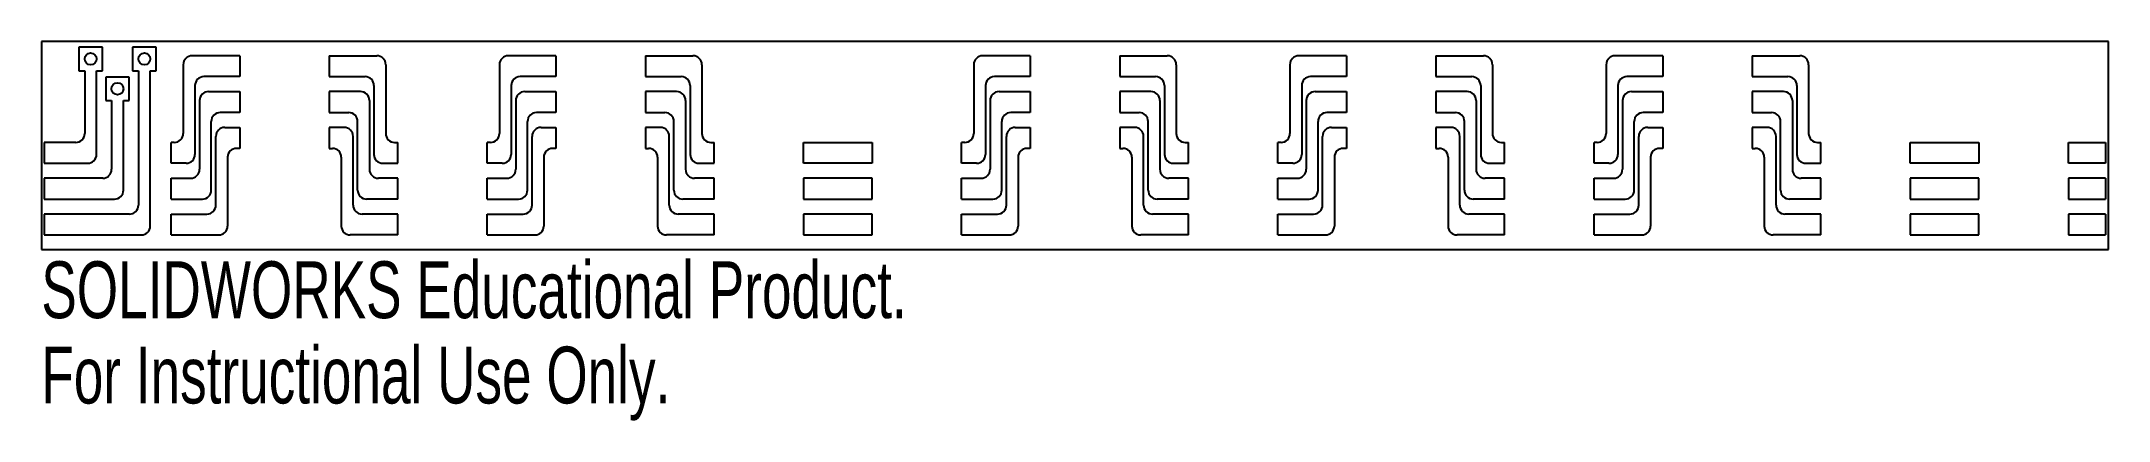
# Model space of a CAD drawing. Header units: inches. Extents: x -3.85 to 3.08, y 1.59 to 2.86.
import ezdxf

# ---------------------------------------------------------------- set-up
doc = ezdxf.new("R2010")
doc.units = ezdxf.units.IN
doc.header["$MEASUREMENT"] = 0
doc.styles.add('SLDTEXTSTYLE0', font='TXT', dxfattribs={"width": 0.7})

msp = doc.modelspace()

# ---------------------------------------------------------------- linework, layer by layer
at = {"color": 7, "linetype": 'Continuous', "lineweight": 25}
for p, q in [((3.0799, 2.8566), (-3.8501, 2.8566)), ((-3.8501, 2.8566), (-3.8501, 2.1606)), ((3.0799, 2.1606), (3.0799, 2.8566)), ((-3.7242, 2.8374), (-3.7242, 2.7586)), ((-3.6454, 2.8374), (-3.7242, 2.8374)), ((-3.6454, 2.7586), (-3.6454, 2.8374)), ((-3.5442, 2.8374), (-3.5442, 2.7586)), ((-3.4654, 2.8374), (-3.5442, 2.8374)), ((-3.4654, 2.7586), (-3.4654, 2.8374)), ((-3.3745, 2.7786), (-3.3745, 2.5486)), ((-3.1851, 2.8086), (-3.3445, 2.8086)), ((-3.1851, 2.8086), (-3.1851, 2.7386)), ((-2.8851, 2.8086), (-2.8851, 2.7386)), ((-2.8851, 2.8086), (-2.7257, 2.8086)), ((-2.6957, 2.7786), (-2.6957, 2.5486)), ((-2.3145, 2.7786), (-2.3145, 2.5486)), ((-2.1251, 2.8086), (-2.2845, 2.8086)), ((-2.1251, 2.8086), (-2.1251, 2.7386)), ((-1.8251, 2.8086), (-1.8251, 2.7386)), ((-1.8251, 2.8086), (-1.6657, 2.8086)), ((-1.6357, 2.7786), (-1.6357, 2.5486)), ((-0.7245, 2.7786), (-0.7245, 2.5486)), ((-0.5351, 2.8086), (-0.6945, 2.8086)), ((-0.5351, 2.8086), (-0.5351, 2.7386)), ((-0.2351, 2.8086), (-0.2351, 2.7386)), ((-0.2351, 2.8086), (-0.0757, 2.8086)), ((-0.0457, 2.7786), (-0.0457, 2.5486)), ((0.3355, 2.7786), (0.3355, 2.5486)), ((0.5249, 2.8086), (0.3655, 2.8086)), ((0.5249, 2.8086), (0.5249, 2.7386)), ((0.8249, 2.8086), (0.8249, 2.7386)), ((0.8249, 2.8086), (0.9843, 2.8086)), ((1.0143, 2.7786), (1.0143, 2.5486)), ((1.3955, 2.7786), (1.3955, 2.5486)), ((1.5849, 2.8086), (1.4255, 2.8086)), ((1.5849, 2.8086), (1.5849, 2.7386)), ((1.8849, 2.8086), (1.8849, 2.7386)), ((1.8849, 2.8086), (2.0443, 2.8086)), ((2.0743, 2.7786), (2.0743, 2.5486)), ((-3.7242, 2.7586), (-3.7045, 2.7586)), ((-3.7045, 2.7586), (-3.7045, 2.5486)), ((-3.6651, 2.7586), (-3.6454, 2.7586)), ((-3.6651, 2.4786), (-3.6651, 2.7586)), ((-3.6342, 2.7374), (-3.6342, 2.6586)), ((-3.5554, 2.7374), (-3.6342, 2.7374)), ((-3.5554, 2.6586), (-3.5554, 2.7374)), ((-3.5442, 2.7586), (-3.5245, 2.7586)), ((-3.5245, 2.7586), (-3.5245, 2.3086)), ((-3.4851, 2.7586), (-3.4654, 2.7586)), ((-3.4851, 2.2386), (-3.4851, 2.7586)), ((-3.3351, 2.7086), (-3.3351, 2.4786)), ((-3.1851, 2.7386), (-3.3051, 2.7386)), ((-2.8851, 2.7386), (-2.7651, 2.7386)), ((-2.7351, 2.7086), (-2.7351, 2.4786)), ((-2.2751, 2.7086), (-2.2751, 2.4786)), ((-2.1251, 2.7386), (-2.2451, 2.7386)), ((-1.8251, 2.7386), (-1.7051, 2.7386)), ((-1.6751, 2.7086), (-1.6751, 2.4786)), ((-0.6851, 2.7086), (-0.6851, 2.4786)), ((-0.5351, 2.7386), (-0.6551, 2.7386)), ((-0.2351, 2.7386), (-0.1151, 2.7386)), ((-0.0851, 2.7086), (-0.0851, 2.4786)), ((0.3749, 2.7086), (0.3749, 2.4786)), ((0.5249, 2.7386), (0.4049, 2.7386)), ((0.8249, 2.7386), (0.9449, 2.7386)), ((0.9749, 2.7086), (0.9749, 2.4786)), ((1.4349, 2.7086), (1.4349, 2.4786)), ((1.5849, 2.7386), (1.4649, 2.7386)), ((1.8849, 2.7386), (2.0049, 2.7386)), ((2.0349, 2.7086), (2.0349, 2.4786)), ((-3.6342, 2.6586), (-3.6145, 2.6586)), ((-3.6145, 2.6586), (-3.6145, 2.4286)), ((-3.5751, 2.6586), (-3.5554, 2.6586)), ((-3.5751, 2.3586), (-3.5751, 2.6586)), ((-3.3198, 2.6586), (-3.3198, 2.4286)), ((-3.2898, 2.6886), (-3.1851, 2.6886)), ((-3.1851, 2.6886), (-3.1851, 2.6186)), ((-2.8851, 2.6886), (-2.8851, 2.6186)), ((-2.7804, 2.6886), (-2.8851, 2.6886)), ((-2.7504, 2.6586), (-2.7504, 2.4286)), ((-2.2598, 2.6586), (-2.2598, 2.4286)), ((-2.2298, 2.6886), (-2.1251, 2.6886)), ((-2.1251, 2.6886), (-2.1251, 2.6186)), ((-1.8251, 2.6886), (-1.8251, 2.6186)), ((-1.7204, 2.6886), (-1.8251, 2.6886)), ((-1.6904, 2.6586), (-1.6904, 2.4286)), ((-0.6698, 2.6586), (-0.6698, 2.4286)), ((-0.6398, 2.6886), (-0.5351, 2.6886)), ((-0.5351, 2.6886), (-0.5351, 2.6186)), ((-0.2351, 2.6886), (-0.2351, 2.6186)), ((-0.1304, 2.6886), (-0.2351, 2.6886)), ((-0.1004, 2.6586), (-0.1004, 2.4286)), ((0.3902, 2.6586), (0.3902, 2.4286)), ((0.4202, 2.6886), (0.5249, 2.6886)), ((0.5249, 2.6886), (0.5249, 2.6186)), ((0.8249, 2.6886), (0.8249, 2.6186)), ((0.9296, 2.6886), (0.8249, 2.6886)), ((0.9596, 2.6586), (0.9596, 2.4286)), ((1.4502, 2.6586), (1.4502, 2.4286)), ((1.4802, 2.6886), (1.5849, 2.6886)), ((1.5849, 2.6886), (1.5849, 2.6186)), ((1.8849, 2.6886), (1.8849, 2.6186)), ((1.9896, 2.6886), (1.8849, 2.6886)), ((2.0196, 2.6586), (2.0196, 2.4286)), ((-3.2804, 2.3586), (-3.2804, 2.5886)), ((-3.1851, 2.6186), (-3.2504, 2.6186)), ((-3.2351, 2.5686), (-3.1851, 2.5686)), ((-3.1851, 2.5686), (-3.1851, 2.4986)), ((-2.8851, 2.6186), (-2.8198, 2.6186)), ((-2.8851, 2.5686), (-2.8851, 2.4986)), ((-2.8351, 2.5686), (-2.8851, 2.5686)), ((-2.7898, 2.3586), (-2.7898, 2.5886)), ((-2.2204, 2.3586), (-2.2204, 2.5886)), ((-2.1251, 2.6186), (-2.1904, 2.6186)), ((-2.1751, 2.5686), (-2.1251, 2.5686)), ((-2.1251, 2.5686), (-2.1251, 2.4986)), ((-1.8251, 2.6186), (-1.7598, 2.6186)), ((-1.8251, 2.5686), (-1.8251, 2.4986)), ((-1.7751, 2.5686), (-1.8251, 2.5686)), ((-1.7298, 2.3586), (-1.7298, 2.5886)), ((-0.6304, 2.3586), (-0.6304, 2.5886)), ((-0.5351, 2.6186), (-0.6004, 2.6186)), ((-0.5851, 2.5686), (-0.5351, 2.5686)), ((-0.5351, 2.5686), (-0.5351, 2.4986)), ((-0.2351, 2.6186), (-0.1698, 2.6186)), ((-0.2351, 2.5686), (-0.2351, 2.4986)), ((-0.1851, 2.5686), (-0.2351, 2.5686)), ((-0.1398, 2.3586), (-0.1398, 2.5886)), ((0.4296, 2.3586), (0.4296, 2.5886)), ((0.5249, 2.6186), (0.4596, 2.6186)), ((0.4749, 2.5686), (0.5249, 2.5686)), ((0.5249, 2.5686), (0.5249, 2.4986)), ((0.8249, 2.6186), (0.8902, 2.6186)), ((0.8249, 2.5686), (0.8249, 2.4986)), ((0.8749, 2.5686), (0.8249, 2.5686)), ((0.9202, 2.3586), (0.9202, 2.5886)), ((1.4896, 2.3586), (1.4896, 2.5886)), ((1.5849, 2.6186), (1.5196, 2.6186)), ((1.5349, 2.5686), (1.5849, 2.5686)), ((1.5849, 2.5686), (1.5849, 2.4986)), ((1.8849, 2.6186), (1.9502, 2.6186)), ((1.8849, 2.5686), (1.8849, 2.4986)), ((1.9349, 2.5686), (1.8849, 2.5686)), ((1.9802, 2.3586), (1.9802, 2.5886)), ((-3.8401, 2.5186), (-3.8401, 2.4486)), ((-3.7345, 2.5186), (-3.8401, 2.5186)), ((-3.4151, 2.4486), (-3.4151, 2.5186)), ((-3.4045, 2.5186), (-3.4151, 2.5186)), ((-3.2651, 2.3086), (-3.2651, 2.5386)), ((-3.1851, 2.4986), (-3.1957, 2.4986)), ((-2.8851, 2.4986), (-2.8745, 2.4986)), ((-2.8051, 2.3086), (-2.8051, 2.5386)), ((-2.6657, 2.5186), (-2.6551, 2.5186)), ((-2.6551, 2.4486), (-2.6551, 2.5186)), ((-2.3551, 2.4486), (-2.3551, 2.5186)), ((-2.3445, 2.5186), (-2.3551, 2.5186)), ((-2.2051, 2.3086), (-2.2051, 2.5386)), ((-2.1251, 2.4986), (-2.1357, 2.4986)), ((-1.8251, 2.4986), (-1.8145, 2.4986)), ((-1.7451, 2.3086), (-1.7451, 2.5386)), ((-1.6057, 2.5186), (-1.5951, 2.5186)), ((-1.5951, 2.4486), (-1.5951, 2.5186)), ((-1.2951, 2.4486), (-1.2951, 2.5186)), ((-1.2951, 2.5186), (-1.0651, 2.5186)), ((-1.0651, 2.5186), (-1.0651, 2.4486)), ((-0.7651, 2.4486), (-0.7651, 2.5186)), ((-0.7545, 2.5186), (-0.7651, 2.5186)), ((-0.6151, 2.3086), (-0.6151, 2.5386)), ((-0.5351, 2.4986), (-0.5457, 2.4986)), ((-0.2351, 2.4986), (-0.2245, 2.4986)), ((-0.1551, 2.3086), (-0.1551, 2.5386)), ((-0.0157, 2.5186), (-0.0051, 2.5186)), ((-0.0051, 2.4486), (-0.0051, 2.5186)), ((0.3055, 2.5186), (0.2949, 2.5186)), ((0.2949, 2.4486), (0.2949, 2.5186)), ((0.4449, 2.3086), (0.4449, 2.5386)), ((0.5249, 2.4986), (0.5143, 2.4986)), ((0.8249, 2.4986), (0.8355, 2.4986)), ((0.9049, 2.3086), (0.9049, 2.5386)), ((1.0443, 2.5186), (1.0549, 2.5186)), ((1.0549, 2.4486), (1.0549, 2.5186)), ((1.3549, 2.4486), (1.3549, 2.5186)), ((1.3655, 2.5186), (1.3549, 2.5186)), ((1.5049, 2.3086), (1.5049, 2.5386)), ((1.5849, 2.4986), (1.5743, 2.4986)), ((1.8849, 2.4986), (1.8955, 2.4986)), ((1.9649, 2.3086), (1.9649, 2.5386)), ((2.1043, 2.5186), (2.1149, 2.5186)), ((2.1149, 2.4486), (2.1149, 2.5186)), ((2.4149, 2.4486), (2.4149, 2.5186)), ((2.4149, 2.5186), (2.6449, 2.5186)), ((2.6449, 2.5186), (2.6449, 2.4486)), ((2.9449, 2.4486), (2.9449, 2.5186)), ((2.9449, 2.5186), (3.0699, 2.5186)), ((3.0699, 2.5186), (3.0699, 2.4486)), ((-3.8401, 2.4486), (-3.6951, 2.4486)), ((-3.3651, 2.4486), (-3.4151, 2.4486)), ((-3.2257, 2.4686), (-3.2257, 2.2386)), ((-2.8445, 2.4686), (-2.8445, 2.2386)), ((-2.7051, 2.4486), (-2.6551, 2.4486)), ((-2.3051, 2.4486), (-2.3551, 2.4486)), ((-2.1657, 2.4686), (-2.1657, 2.2386)), ((-1.7845, 2.4686), (-1.7845, 2.2386)), ((-1.6451, 2.4486), (-1.5951, 2.4486)), ((-1.0651, 2.4486), (-1.2951, 2.4486)), ((-0.7151, 2.4486), (-0.7651, 2.4486)), ((-0.5757, 2.4686), (-0.5757, 2.2386)), ((-0.1945, 2.4686), (-0.1945, 2.2386)), ((-0.0551, 2.4486), (-0.0051, 2.4486)), ((0.3449, 2.4486), (0.2949, 2.4486)), ((0.4843, 2.4686), (0.4843, 2.2386)), ((0.8655, 2.4686), (0.8655, 2.2386)), ((1.0049, 2.4486), (1.0549, 2.4486)), ((1.4049, 2.4486), (1.3549, 2.4486)), ((1.5443, 2.4686), (1.5443, 2.2386)), ((1.9255, 2.4686), (1.9255, 2.2386)), ((2.0649, 2.4486), (2.1149, 2.4486)), ((2.6449, 2.4486), (2.4149, 2.4486)), ((3.0699, 2.4486), (2.9449, 2.4486)), ((-3.8401, 2.3986), (-3.8401, 2.3286)), ((-3.6445, 2.3986), (-3.8401, 2.3986)), ((-3.4151, 2.3286), (-3.4151, 2.3986)), ((-3.4151, 2.3986), (-3.3498, 2.3986)), ((-2.6551, 2.3986), (-2.7204, 2.3986)), ((-2.6551, 2.3286), (-2.6551, 2.3986)), ((-2.3551, 2.3286), (-2.3551, 2.3986)), ((-2.3551, 2.3986), (-2.2898, 2.3986)), ((-1.5951, 2.3986), (-1.6604, 2.3986)), ((-1.5951, 2.3286), (-1.5951, 2.3986)), ((-1.2951, 2.3986), (-1.2951, 2.3286)), ((-1.0651, 2.3986), (-1.2951, 2.3986)), ((-1.0651, 2.3286), (-1.0651, 2.3986)), ((-0.7651, 2.3286), (-0.7651, 2.3986)), ((-0.7651, 2.3986), (-0.6998, 2.3986)), ((-0.0051, 2.3986), (-0.0704, 2.3986)), ((-0.0051, 2.3286), (-0.0051, 2.3986)), ((0.2949, 2.3986), (0.3602, 2.3986)), ((0.2949, 2.3286), (0.2949, 2.3986)), ((1.0549, 2.3986), (0.9896, 2.3986)), ((1.0549, 2.3286), (1.0549, 2.3986)), ((1.3549, 2.3286), (1.3549, 2.3986)), ((1.3549, 2.3986), (1.4202, 2.3986)), ((2.1149, 2.3986), (2.0496, 2.3986)), ((2.1149, 2.3286), (2.1149, 2.3986)), ((2.4149, 2.3986), (2.4149, 2.3286)), ((2.6449, 2.3986), (2.4149, 2.3986)), ((2.6449, 2.3286), (2.6449, 2.3986)), ((2.9449, 2.3986), (2.9449, 2.3286)), ((3.0699, 2.3986), (2.9449, 2.3986)), ((3.0699, 2.3986), (3.0699, 2.3286)), ((-3.8401, 2.3286), (-3.6051, 2.3286)), ((-3.4151, 2.3286), (-3.3104, 2.3286)), ((-2.6551, 2.3286), (-2.7598, 2.3286)), ((-2.3551, 2.3286), (-2.2504, 2.3286)), ((-1.5951, 2.3286), (-1.6998, 2.3286)), ((-1.2951, 2.3286), (-1.0651, 2.3286)), ((-0.7651, 2.3286), (-0.6604, 2.3286)), ((-0.0051, 2.3286), (-0.1098, 2.3286)), ((0.2949, 2.3286), (0.3996, 2.3286)), ((1.0549, 2.3286), (0.9502, 2.3286)), ((1.3549, 2.3286), (1.4596, 2.3286)), ((2.1149, 2.3286), (2.0102, 2.3286)), ((2.4149, 2.3286), (2.6449, 2.3286)), ((2.9449, 2.3286), (3.0699, 2.3286)), ((-3.8401, 2.2786), (-3.8401, 2.2086)), ((-3.5545, 2.2786), (-3.8401, 2.2786)), ((-3.4151, 2.2086), (-3.4151, 2.2786)), ((-3.4151, 2.2786), (-3.2951, 2.2786)), ((-2.6551, 2.2786), (-2.7751, 2.2786)), ((-2.6551, 2.2086), (-2.6551, 2.2786)), ((-2.3551, 2.2086), (-2.3551, 2.2786)), ((-2.3551, 2.2786), (-2.2351, 2.2786)), ((-1.5951, 2.2786), (-1.7151, 2.2786)), ((-1.5951, 2.2086), (-1.5951, 2.2786)), ((-1.2951, 2.2786), (-1.2951, 2.2086)), ((-1.0651, 2.2786), (-1.2951, 2.2786)), ((-1.0651, 2.2086), (-1.0651, 2.2786)), ((-0.7651, 2.2086), (-0.7651, 2.2786)), ((-0.7651, 2.2786), (-0.6451, 2.2786)), ((-0.0051, 2.2786), (-0.1251, 2.2786)), ((-0.0051, 2.2086), (-0.0051, 2.2786)), ((0.2949, 2.2786), (0.4149, 2.2786)), ((0.2949, 2.2086), (0.2949, 2.2786)), ((1.0549, 2.2786), (0.9349, 2.2786)), ((1.0549, 2.2086), (1.0549, 2.2786)), ((1.3549, 2.2086), (1.3549, 2.2786)), ((1.3549, 2.2786), (1.4749, 2.2786)), ((2.1149, 2.2786), (1.9949, 2.2786)), ((2.1149, 2.2086), (2.1149, 2.2786)), ((2.4149, 2.2786), (2.4149, 2.2086)), ((2.6449, 2.2786), (2.4149, 2.2786)), ((2.6449, 2.2086), (2.6449, 2.2786)), ((2.9449, 2.2786), (2.9449, 2.2086)), ((3.0699, 2.2786), (2.9449, 2.2786)), ((3.0699, 2.2786), (3.0699, 2.2086)), ((-3.8501, 2.1606), (3.0799, 2.1606)), ((-3.8401, 2.2086), (-3.5151, 2.2086)), ((-3.4151, 2.2086), (-3.2557, 2.2086)), ((-2.6551, 2.2086), (-2.8145, 2.2086)), ((-2.3551, 2.2086), (-2.1957, 2.2086)), ((-1.5951, 2.2086), (-1.7545, 2.2086)), ((-1.2951, 2.2086), (-1.0651, 2.2086)), ((-0.7651, 2.2086), (-0.6057, 2.2086)), ((-0.0051, 2.2086), (-0.1645, 2.2086)), ((0.2949, 2.2086), (0.4543, 2.2086)), ((1.0549, 2.2086), (0.8955, 2.2086)), ((1.3549, 2.2086), (1.5143, 2.2086)), ((2.1149, 2.2086), (1.9555, 2.2086)), ((2.4149, 2.2086), (2.6449, 2.2086)), ((2.9449, 2.2086), (3.0699, 2.2086))]:
    msp.add_line(p, q, dxfattribs=at)
for centre in [(-3.6848, 2.798), (-3.5048, 2.798), (-3.5948, 2.698)]:
    msp.add_circle(centre, 0.02, dxfattribs=at)
for centre, start, end in [((-3.3445, 2.7786), 90, 180), ((-2.7257, 2.7786), 0, 90), ((-2.2845, 2.7786), 90, 180), ((-1.6657, 2.7786), 0, 90), ((-0.6945, 2.7786), 90, 180), ((-0.0757, 2.7786), 0, 90), ((0.3655, 2.7786), 90, 180), ((0.9843, 2.7786), 0, 90), ((1.4255, 2.7786), 90, 180), ((2.0443, 2.7786), 0, 90), ((-3.3051, 2.7086), 90, 180), ((-2.7651, 2.7086), 0, 90), ((-2.2451, 2.7086), 90, 180), ((-1.7051, 2.7086), 0, 90), ((-0.6551, 2.7086), 90, 180), ((-0.1151, 2.7086), 360, 90), ((0.4049, 2.7086), 90, 180), ((0.9449, 2.7086), 0, 90), ((1.4649, 2.7086), 90, 180), ((2.0049, 2.7086), 0, 90), ((-3.2898, 2.6586), 90, 180), ((-2.7804, 2.6586), 0, 90), ((-2.2298, 2.6586), 90, 180), ((-1.7204, 2.6586), 0, 90), ((-0.6398, 2.6586), 90, 180), ((-0.1304, 2.6586), 0, 90), ((0.4202, 2.6586), 90, 180), ((0.9296, 2.6586), 0, 90), ((1.4802, 2.6586), 90, 180), ((1.9896, 2.6586), 0, 90), ((-3.2504, 2.5886), 90, 180), ((-3.2351, 2.5386), 90, 180), ((-2.8351, 2.5386), 0, 90), ((-2.8198, 2.5886), 360, 90), ((-2.1904, 2.5886), 90, 180), ((-2.1751, 2.5386), 90, 180), ((-1.7751, 2.5386), 0, 90), ((-1.7598, 2.5886), 360, 90), ((-0.6004, 2.5886), 90, 180), ((-0.5851, 2.5386), 90, 180), ((-0.1851, 2.5386), 0, 90), ((-0.1698, 2.5886), 0, 90), ((0.4596, 2.5886), 90, 180), ((0.4749, 2.5386), 90, 180), ((0.8749, 2.5386), 0, 90), ((0.8902, 2.5886), 360, 90), ((1.5196, 2.5886), 90, 180), ((1.5349, 2.5386), 90, 180), ((1.9349, 2.5386), 0, 90), ((1.9502, 2.5886), 360, 90), ((-3.7345, 2.5486), 270, 0), ((-3.4045, 2.5486), 270, 0), ((-3.1957, 2.4686), 90, 180), ((-2.8745, 2.4686), 0, 90), ((-2.6657, 2.5486), 180, 270), ((-2.3445, 2.5486), 270, 0), ((-2.1357, 2.4686), 90, 180), ((-1.8145, 2.4686), 0, 90), ((-1.6057, 2.5486), 180, 270), ((-0.7545, 2.5486), 270, 0), ((-0.5457, 2.4686), 90, 180), ((-0.2245, 2.4686), 0, 90), ((-0.0157, 2.5486), 180, 270), ((0.3055, 2.5486), 270, 0), ((0.5143, 2.4686), 90, 180), ((0.8355, 2.4686), 360, 90), ((1.0443, 2.5486), 180, 270), ((1.3655, 2.5486), 270, 0), ((1.5743, 2.4686), 90, 180), ((1.8955, 2.4686), 360, 90), ((2.1043, 2.5486), 180, 270), ((-3.6951, 2.4786), 270, 360), ((-3.6445, 2.4286), 270, 0), ((-3.3651, 2.4786), 270, 360), ((-3.3498, 2.4286), 270, 360), ((-2.7204, 2.4286), 180, 270), ((-2.7051, 2.4786), 180, 270), ((-2.3051, 2.4786), 270, 0), ((-2.2898, 2.4286), 270, 0), ((-1.6604, 2.4286), 180, 270), ((-1.6451, 2.4786), 180, 270), ((-0.7151, 2.4786), 270, 0), ((-0.6998, 2.4286), 270, 0), ((-0.0704, 2.4286), 180, 270), ((-0.0551, 2.4786), 180, 270), ((0.3449, 2.4786), 270, 360), ((0.3602, 2.4286), 270, 0), ((0.9896, 2.4286), 180, 270), ((1.0049, 2.4786), 180, 270), ((1.4049, 2.4786), 270, 0), ((1.4202, 2.4286), 270, 0), ((2.0496, 2.4286), 180, 270), ((2.0649, 2.4786), 180, 270), ((-3.6051, 2.3586), 270, 0), ((-3.3104, 2.3586), 270, 360), ((-2.7598, 2.3586), 180, 270), ((-2.2504, 2.3586), 270, 360), ((-1.6998, 2.3586), 180, 270), ((-0.6604, 2.3586), 270, 0), ((-0.1098, 2.3586), 180, 270), ((0.3996, 2.3586), 270, 360), ((0.9502, 2.3586), 180, 270), ((1.4596, 2.3586), 270, 360), ((2.0102, 2.3586), 180, 270), ((-3.5545, 2.3086), 270, 0), ((-3.2951, 2.3086), 270, 0), ((-2.7751, 2.3086), 180, 270), ((-2.2351, 2.3086), 270, 0), ((-1.7151, 2.3086), 180, 270), ((-0.6451, 2.3086), 270, 0), ((-0.1251, 2.3086), 180, 270), ((0.4149, 2.3086), 270, 0), ((0.9349, 2.3086), 180, 270), ((1.4749, 2.3086), 270, 0), ((1.9949, 2.3086), 180, 270), ((-3.5151, 2.2386), 270, 360), ((-3.2557, 2.2386), 270, 360), ((-2.8145, 2.2386), 180, 270), ((-2.1957, 2.2386), 270, 0), ((-1.7545, 2.2386), 180, 270), ((-0.6057, 2.2386), 270, 0), ((-0.1645, 2.2386), 180, 270), ((0.4543, 2.2386), 270, 360), ((0.8955, 2.2386), 180, 270), ((1.5143, 2.2386), 270, 0), ((1.9555, 2.2386), 180, 270)]:
    msp.add_arc(centre, 0.03, start, end, dxfattribs=at)

# ---------------------------------------------------------------- texts
at = {"color": 7, "linetype": 'Continuous', "char_height": 0.1903, "attachment_point": 1, "style": 'SLDTEXTSTYLE0'}
for s, insert in [('SOLIDWORKS Educational Product.', (-3.8501, 2.1205)), ('For Instructional Use Only.', (-3.8501, 1.835))]:
    msp.add_mtext(s, dxfattribs=dict(at, insert=insert))

doc.saveas('drawing.dxf')
